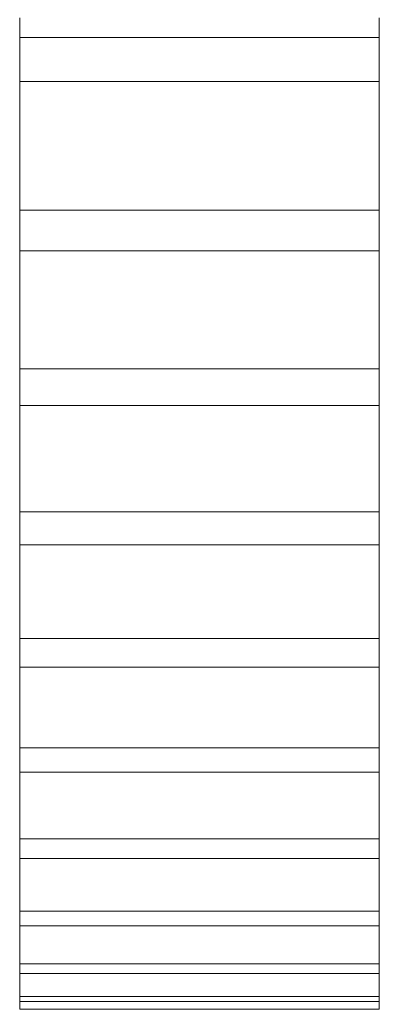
# Model space of a CAD drawing. Header units: millimetres. Extents: x 278858 to 279223, y 218711 to 219074.
# Drawn here: x 279152.13 to 279157.13, y 218832.83 to 218846.6 of the extents above; entities that cross this region are included whole.
import ezdxf

# ---------------------------------------------------------------- set-up
doc = ezdxf.new("R2010")
doc.units = ezdxf.units.MM
doc.header["$LTSCALE"] = 2
doc.layers.add('AM_9', color=251, linetype='Continuous', lineweight=15)

msp = doc.modelspace()

# ---------------------------------------------------------------- linework, layer by layer
at = {"layer": 'AM_9'}
for p, q in [((279152.1308064405, 218846.5728183661), (279152.1308064405, 218846.6266336784)), ((279152.1308064405, 218846.518343268), (279152.1308064405, 218846.5728183661)), ((279157.1308064405, 218846.6266336784), (279157.1308064405, 218846.5728183661)), ((279157.1308064405, 218846.5728183661), (279157.1308064405, 218846.518343268)), ((279152.1308064405, 218846.463206973), (279152.1308064405, 218846.518343268)), ((279152.1308064405, 218846.4074081009), (279152.1308064405, 218846.463206973)), ((279157.1308064405, 218846.518343268), (279157.1308064405, 218846.463206973)), ((279157.1308064405, 218846.463206973), (279157.1308064405, 218846.4074081009)), ((279152.1308064405, 218846.3509453036), (279152.1308064405, 218846.4074081009)), ((279152.1308064405, 218846.3509453036), (279152.1308064405, 218845.7423503792)), ((279152.1308064405, 218846.3509453036), (279157.1308064405, 218846.3509453036)), ((279157.1308064405, 218846.4074081009), (279157.1308064405, 218846.3509453036)), ((279157.1308064405, 218845.7423503792), (279157.1308064405, 218846.3509453036)), ((279152.1308064405, 218845.7225527246), (279152.1308064405, 218845.7423503792)), ((279152.1308064405, 218845.7423503792), (279157.1308064405, 218845.7423503792)), ((279152.1308064405, 218845.6875641403), (279152.1308064405, 218845.7225527246)), ((279157.1308064405, 218845.7423503792), (279157.1308064405, 218845.7225527246)), ((279157.1308064405, 218845.7225527246), (279157.1308064405, 218845.6875641403)), ((279152.1308064405, 218845.6519630481), (279152.1308064405, 218845.6875641403)), ((279152.1308064405, 218845.6157474588), (279152.1308064405, 218845.6519630481)), ((279152.1308064405, 218845.5789154133), (279152.1308064405, 218845.6157474588)), ((279157.1308064405, 218845.6875641403), (279157.1308064405, 218845.6519630481)), ((279157.1308064405, 218845.6519630481), (279157.1308064405, 218845.6157474588)), ((279157.1308064405, 218845.6157474588), (279157.1308064405, 218845.5789154133)), ((279152.1308064405, 218845.5414649825), (279152.1308064405, 218845.5789154133)), ((279152.1308064405, 218845.5033942672), (279152.1308064405, 218845.5414649825)), ((279152.1308064405, 218845.4647013987), (279152.1308064405, 218845.5033942672)), ((279152.1308064405, 218845.4253845385), (279152.1308064405, 218845.4647013987)), ((279157.1308064405, 218845.5789154133), (279157.1308064405, 218845.5414649825)), ((279157.1308064405, 218845.5414649825), (279157.1308064405, 218845.5033942672)), ((279157.1308064405, 218845.5033942672), (279157.1308064405, 218845.4647013987)), ((279157.1308064405, 218845.4647013987), (279157.1308064405, 218845.4253845385)), ((279152.1308064405, 218845.3854418783), (279152.1308064405, 218845.4253845385)), ((279152.1308064405, 218845.3448716405), (279152.1308064405, 218845.3854418783)), ((279152.1308064405, 218845.3036720778), (279152.1308064405, 218845.3448716405)), ((279157.1308064405, 218845.4253845385), (279157.1308064405, 218845.3854418783)), ((279157.1308064405, 218845.3854418783), (279157.1308064405, 218845.3448716405)), ((279157.1308064405, 218845.3448716405), (279157.1308064405, 218845.3036720778)), ((279152.1308064405, 218845.2618414735), (279152.1308064405, 218845.3036720778)), ((279152.1308064405, 218845.2193781418), (279152.1308064405, 218845.2618414735)), ((279152.1308064405, 218845.1762804274), (279152.1308064405, 218845.2193781418)), ((279152.1308064405, 218845.1325467059), (279152.1308064405, 218845.1762804274)), ((279157.1308064405, 218845.3036720778), (279157.1308064405, 218845.2618414735)), ((279157.1308064405, 218845.2618414735), (279157.1308064405, 218845.2193781418)), ((279157.1308064405, 218845.2193781418), (279157.1308064405, 218845.1762804274)), ((279157.1308064405, 218845.1762804274), (279157.1308064405, 218845.1325467059)), ((279152.1308064405, 218845.0881753837), (279152.1308064405, 218845.1325467059)), ((279152.1308064405, 218845.0431648984), (279152.1308064405, 218845.0881753837)), ((279152.1308064405, 218844.9975137182), (279152.1308064405, 218845.0431648984)), ((279157.1308064405, 218845.1325467059), (279157.1308064405, 218845.0881753837)), ((279157.1308064405, 218845.0881753837), (279157.1308064405, 218845.0431648984)), ((279157.1308064405, 218845.0431648984), (279157.1308064405, 218844.9975137182)), ((279152.1308064405, 218844.951220343), (279152.1308064405, 218844.9975137182)), ((279152.1308064405, 218844.9042833033), (279152.1308064405, 218844.951220343)), ((279152.1308064405, 218844.8567011611), (279152.1308064405, 218844.9042833033)), ((279157.1308064405, 218844.9975137182), (279157.1308064405, 218844.951220343)), ((279157.1308064405, 218844.951220343), (279157.1308064405, 218844.9042833033)), ((279157.1308064405, 218844.9042833033), (279157.1308064405, 218844.8567011611)), ((279152.1308064405, 218844.8084725097), (279152.1308064405, 218844.8567011611)), ((279152.1308064405, 218844.7595959738), (279152.1308064405, 218844.8084725097)), ((279152.1308064405, 218844.7100702093), (279152.1308064405, 218844.7595959738)), ((279157.1308064405, 218844.8567011611), (279157.1308064405, 218844.8084725097)), ((279157.1308064405, 218844.8084725097), (279157.1308064405, 218844.7595959738)), ((279157.1308064405, 218844.7595959738), (279157.1308064405, 218844.7100702093)), ((279152.1308064405, 218844.659893904), (279152.1308064405, 218844.7100702093)), ((279152.1308064405, 218844.6090657768), (279152.1308064405, 218844.659893904)), ((279157.1308064405, 218844.7100702093), (279157.1308064405, 218844.659893904)), ((279157.1308064405, 218844.659893904), (279157.1308064405, 218844.6090657768)), ((279152.1308064405, 218844.5575845786), (279152.1308064405, 218844.6090657768)), ((279152.1308064405, 218844.5054490918), (279152.1308064405, 218844.5575845786)), ((279152.1308064405, 218844.4526581306), (279152.1308064405, 218844.5054490918)), ((279157.1308064405, 218844.6090657768), (279157.1308064405, 218844.5575845786)), ((279157.1308064405, 218844.5575845786), (279157.1308064405, 218844.5054490918)), ((279157.1308064405, 218844.5054490918), (279157.1308064405, 218844.4526581306)), ((279152.1308064405, 218844.399210541), (279152.1308064405, 218844.4526581306)), ((279152.1308064405, 218844.3451052008), (279152.1308064405, 218844.399210541)), ((279152.1308064405, 218844.2903410197), (279152.1308064405, 218844.3451052008)), ((279157.1308064405, 218844.4526581306), (279157.1308064405, 218844.399210541)), ((279157.1308064405, 218844.399210541), (279157.1308064405, 218844.3451052008)), ((279157.1308064405, 218844.3451052008), (279157.1308064405, 218844.2903410197)), ((279152.1308064405, 218844.2349169397), (279152.1308064405, 218844.2903410197)), ((279152.1308064405, 218844.1788319344), (279152.1308064405, 218844.2349169397)), ((279157.1308064405, 218844.2903410197), (279157.1308064405, 218844.2349169397)), ((279157.1308064405, 218844.2349169397), (279157.1308064405, 218844.1788319344)), ((279152.1308064405, 218844.1220850097), (279152.1308064405, 218844.1788319344)), ((279152.1308064405, 218844.0646752036), (279152.1308064405, 218844.1220850097)), ((279157.1308064405, 218844.1788319344), (279157.1308064405, 218844.1220850097)), ((279157.1308064405, 218844.1220850097), (279157.1308064405, 218844.0646752036)), ((279152.1308064405, 218844.0066015863), (279152.1308064405, 218844.0646752036)), ((279152.1308064405, 218843.9478632604), (279152.1308064405, 218844.0066015863)), ((279152.1308064405, 218843.9478632604), (279152.1308064405, 218843.3860922014)), ((279152.1308064405, 218843.9478632604), (279157.1308064405, 218843.9478632604)), ((279157.1308064405, 218844.0646752036), (279157.1308064405, 218844.0066015863)), ((279157.1308064405, 218844.0066015863), (279157.1308064405, 218843.9478632604)), ((279157.1308064405, 218843.3860922014), (279157.1308064405, 218843.9478632604)), ((279152.1308064405, 218843.3556647983), (279152.1308064405, 218843.3860922014)), ((279152.1308064405, 218843.3860922014), (279157.1308064405, 218843.3860922014)), ((279157.1308064405, 218843.3860922014), (279157.1308064405, 218843.3556647983)), ((279152.1308064405, 218843.3152206484), (279152.1308064405, 218843.3556647983)), ((279152.1308064405, 218843.2741433651), (279152.1308064405, 218843.3152206484)), ((279152.1308064405, 218843.232431575), (279152.1308064405, 218843.2741433651)), ((279157.1308064405, 218843.3556647983), (279157.1308064405, 218843.3152206484)), ((279157.1308064405, 218843.3152206484), (279157.1308064405, 218843.2741433651)), ((279157.1308064405, 218843.2741433651), (279157.1308064405, 218843.232431575)), ((279152.1308064405, 218843.190083936), (279152.1308064405, 218843.232431575)), ((279152.1308064405, 218843.1470991374), (279152.1308064405, 218843.190083936)), ((279152.1308064405, 218843.1034759004), (279152.1308064405, 218843.1470991374)), ((279157.1308064405, 218843.232431575), (279157.1308064405, 218843.190083936)), ((279157.1308064405, 218843.190083936), (279157.1308064405, 218843.1470991374)), ((279157.1308064405, 218843.1470991374), (279157.1308064405, 218843.1034759004)), ((279152.1308064405, 218843.0592129775), (279152.1308064405, 218843.1034759004)), ((279152.1308064405, 218843.0143091531), (279152.1308064405, 218843.0592129775)), ((279152.1308064405, 218842.9687632433), (279152.1308064405, 218843.0143091531)), ((279152.1308064405, 218842.9225740959), (279152.1308064405, 218842.9687632433)), ((279157.1308064405, 218843.1034759004), (279157.1308064405, 218843.0592129775)), ((279157.1308064405, 218843.0592129775), (279157.1308064405, 218843.0143091531)), ((279157.1308064405, 218843.0143091531), (279157.1308064405, 218842.9687632433)), ((279157.1308064405, 218842.9687632433), (279157.1308064405, 218842.9225740959)), ((279152.1308064405, 218842.8757405907), (279152.1308064405, 218842.9225740959)), ((279152.1308064405, 218842.8282616394), (279152.1308064405, 218842.8757405907)), ((279152.1308064405, 218842.7801361856), (279152.1308064405, 218842.8282616394)), ((279157.1308064405, 218842.9225740959), (279157.1308064405, 218842.8757405907)), ((279157.1308064405, 218842.8757405907), (279157.1308064405, 218842.8282616394)), ((279157.1308064405, 218842.8282616394), (279157.1308064405, 218842.7801361856)), ((279152.1308064405, 218842.731363205), (279152.1308064405, 218842.7801361856)), ((279152.1308064405, 218842.6819417054), (279152.1308064405, 218842.731363205)), ((279157.1308064405, 218842.7801361856), (279157.1308064405, 218842.731363205)), ((279157.1308064405, 218842.731363205), (279157.1308064405, 218842.6819417054)), ((279152.1308064405, 218842.6318707265), (279152.1308064405, 218842.6819417054)), ((279152.1308064405, 218842.5811493405), (279152.1308064405, 218842.6318707265)), ((279152.1308064405, 218842.5297766517), (279152.1308064405, 218842.5811493405)), ((279157.1308064405, 218842.6819417054), (279157.1308064405, 218842.6318707265)), ((279157.1308064405, 218842.6318707265), (279157.1308064405, 218842.5811493405)), ((279157.1308064405, 218842.5811493405), (279157.1308064405, 218842.5297766517)), ((279152.1308064405, 218842.4777517965), (279152.1308064405, 218842.5297766517)), ((279152.1308064405, 218842.425073944), (279152.1308064405, 218842.4777517965)), ((279152.1308064405, 218842.3717422953), (279152.1308064405, 218842.425073944)), ((279157.1308064405, 218842.5297766517), (279157.1308064405, 218842.4777517965)), ((279157.1308064405, 218842.4777517965), (279157.1308064405, 218842.425073944)), ((279157.1308064405, 218842.425073944), (279157.1308064405, 218842.3717422953)), ((279152.1308064405, 218842.3177560841), (279152.1308064405, 218842.3717422953)), ((279152.1308064405, 218842.2631145767), (279152.1308064405, 218842.3177560841)), ((279157.1308064405, 218842.3717422953), (279157.1308064405, 218842.3177560841)), ((279157.1308064405, 218842.3177560841), (279157.1308064405, 218842.2631145767)), ((279152.1308064405, 218842.2078170715), (279152.1308064405, 218842.2631145767)), ((279152.1308064405, 218842.1518628999), (279152.1308064405, 218842.2078170715)), ((279152.1308064405, 218842.0952514256), (279152.1308064405, 218842.1518628999)), ((279157.1308064405, 218842.2631145767), (279157.1308064405, 218842.2078170715)), ((279157.1308064405, 218842.2078170715), (279157.1308064405, 218842.1518628999)), ((279157.1308064405, 218842.1518628999), (279157.1308064405, 218842.0952514256)), ((279152.1308064405, 218842.0379820451), (279152.1308064405, 218842.0952514256)), ((279152.1308064405, 218841.9800541874), (279152.1308064405, 218842.0379820451)), ((279157.1308064405, 218842.0952514256), (279157.1308064405, 218842.0379820451)), ((279157.1308064405, 218842.0379820451), (279157.1308064405, 218841.9800541874)), ((279152.1308064405, 218841.9214673144), (279152.1308064405, 218841.9800541874)), ((279152.1308064405, 218841.8622209207), (279152.1308064405, 218841.9214673144)), ((279157.1308064405, 218841.9800541874), (279157.1308064405, 218841.9214673144)), ((279157.1308064405, 218841.9214673144), (279157.1308064405, 218841.8622209207)), ((279152.1308064405, 218841.8023145335), (279152.1308064405, 218841.8622209207)), ((279152.1308064405, 218841.7417477131), (279152.1308064405, 218841.8023145335)), ((279152.1308064405, 218841.7417477131), (279152.1308064405, 218841.2310759365)), ((279152.1308064405, 218841.7417477131), (279157.1308064405, 218841.7417477131)), ((279157.1308064405, 218841.8622209207), (279157.1308064405, 218841.8023145335)), ((279157.1308064405, 218841.8023145335), (279157.1308064405, 218841.7417477131)), ((279157.1308064405, 218841.2310759365), (279157.1308064405, 218841.7417477131)), ((279152.1308064405, 218841.1935869915), (279152.1308064405, 218841.2310759365)), ((279152.1308064405, 218841.2310759365), (279157.1308064405, 218841.2310759365)), ((279152.1308064405, 218841.1485031208), (279152.1308064405, 218841.1935869915)), ((279157.1308064405, 218841.2310759365), (279157.1308064405, 218841.1935869915)), ((279157.1308064405, 218841.1935869915), (279157.1308064405, 218841.1485031208)), ((279152.1308064405, 218841.1027774743), (279152.1308064405, 218841.1485031208)), ((279152.1308064405, 218841.0564092851), (279152.1308064405, 218841.1027774743)), ((279152.1308064405, 218841.0093978189), (279152.1308064405, 218841.0564092851)), ((279157.1308064405, 218841.1485031208), (279157.1308064405, 218841.1027774743)), ((279157.1308064405, 218841.1027774743), (279157.1308064405, 218841.0564092851)), ((279157.1308064405, 218841.0564092851), (279157.1308064405, 218841.0093978189)), ((279152.1308064405, 218840.9617423736), (279152.1308064405, 218841.0093978189)), ((279152.1308064405, 218840.9134422798), (279152.1308064405, 218840.9617423736)), ((279152.1308064405, 218840.8644969008), (279152.1308064405, 218840.9134422798)), ((279157.1308064405, 218841.0093978189), (279157.1308064405, 218840.9617423736)), ((279157.1308064405, 218840.9617423736), (279157.1308064405, 218840.9134422798)), ((279157.1308064405, 218840.9134422798), (279157.1308064405, 218840.8644969008)), ((279152.1308064405, 218840.8149056323), (279152.1308064405, 218840.8644969008)), ((279152.1308064405, 218840.7646679027), (279152.1308064405, 218840.8149056323)), ((279152.1308064405, 218840.713783173), (279152.1308064405, 218840.7646679027)), ((279157.1308064405, 218840.8644969008), (279157.1308064405, 218840.8149056323)), ((279157.1308064405, 218840.8149056323), (279157.1308064405, 218840.7646679027)), ((279157.1308064405, 218840.7646679027), (279157.1308064405, 218840.713783173)), ((279152.1308064405, 218840.662250937), (279152.1308064405, 218840.713783173)), ((279152.1308064405, 218840.6100707214), (279152.1308064405, 218840.662250937)), ((279157.1308064405, 218840.713783173), (279157.1308064405, 218840.662250937)), ((279157.1308064405, 218840.662250937), (279157.1308064405, 218840.6100707214)), ((279152.1308064405, 218840.5572420853), (279152.1308064405, 218840.6100707214)), ((279152.1308064405, 218840.5037646209), (279152.1308064405, 218840.5572420853)), ((279152.1308064405, 218840.4496379532), (279152.1308064405, 218840.5037646209)), ((279157.1308064405, 218840.6100707214), (279157.1308064405, 218840.5572420853)), ((279157.1308064405, 218840.5572420853), (279157.1308064405, 218840.5037646209)), ((279157.1308064405, 218840.5037646209), (279157.1308064405, 218840.4496379532)), ((279152.1308064405, 218840.3948617401), (279152.1308064405, 218840.4496379532)), ((279152.1308064405, 218840.3394356722), (279152.1308064405, 218840.3948617401)), ((279157.1308064405, 218840.4496379532), (279157.1308064405, 218840.3948617401)), ((279157.1308064405, 218840.3948617401), (279157.1308064405, 218840.3394356722)), ((279152.1308064405, 218840.2833594733), (279152.1308064405, 218840.3394356722)), ((279152.1308064405, 218840.2266329001), (279152.1308064405, 218840.2833594733)), ((279152.1308064405, 218840.1692557421), (279152.1308064405, 218840.2266329001)), ((279157.1308064405, 218840.3394356722), (279157.1308064405, 218840.2833594733)), ((279157.1308064405, 218840.2833594733), (279157.1308064405, 218840.2266329001)), ((279157.1308064405, 218840.2266329001), (279157.1308064405, 218840.1692557421)), ((279152.1308064405, 218840.1112278221), (279152.1308064405, 218840.1692557421)), ((279152.1308064405, 218840.0525489956), (279152.1308064405, 218840.1112278221)), ((279157.1308064405, 218840.1692557421), (279157.1308064405, 218840.1112278221)), ((279157.1308064405, 218840.1112278221), (279157.1308064405, 218840.0525489956)), ((279152.1308064405, 218839.9932191516), (279152.1308064405, 218840.0525489956)), ((279152.1308064405, 218839.9332382118), (279152.1308064405, 218839.9932191516)), ((279157.1308064405, 218840.0525489956), (279157.1308064405, 218839.9932191516)), ((279157.1308064405, 218839.9932191516), (279157.1308064405, 218839.9332382118)), ((279152.1308064405, 218839.8726061312), (279152.1308064405, 218839.9332382118)), ((279152.1308064405, 218839.8113228979), (279152.1308064405, 218839.8726061312)), ((279152.1308064405, 218839.7493885331), (279152.1308064405, 218839.8113228979)), ((279157.1308064405, 218839.9332382118), (279157.1308064405, 218839.8726061312)), ((279157.1308064405, 218839.8726061312), (279157.1308064405, 218839.8113228979)), ((279157.1308064405, 218839.8113228979), (279157.1308064405, 218839.7493885331)), ((279152.1308064405, 218839.7493885331), (279152.1308064405, 218839.2937025595)), ((279152.1308064405, 218839.7493885331), (279157.1308064405, 218839.7493885331)), ((279157.1308064405, 218839.2937025595), (279157.1308064405, 218839.7493885331)), ((279152.1308064405, 218839.2693623866), (279152.1308064405, 218839.2937025595)), ((279152.1308064405, 218839.2937025595), (279157.1308064405, 218839.2937025595)), ((279152.1308064405, 218839.2206033301), (279152.1308064405, 218839.2693623866)), ((279157.1308064405, 218839.2937025595), (279157.1308064405, 218839.2693623866)), ((279157.1308064405, 218839.2693623866), (279157.1308064405, 218839.2206033301)), ((279152.1308064405, 218839.1712042407), (279152.1308064405, 218839.2206033301)), ((279152.1308064405, 218839.1211649379), (279152.1308064405, 218839.1712042407)), ((279152.1308064405, 218839.0704852742), (279152.1308064405, 218839.1211649379)), ((279157.1308064405, 218839.2206033301), (279157.1308064405, 218839.1712042407)), ((279157.1308064405, 218839.1712042407), (279157.1308064405, 218839.1211649379)), ((279157.1308064405, 218839.1211649379), (279157.1308064405, 218839.0704852742)), ((279152.1308064405, 218839.0191651349), (279152.1308064405, 218839.0704852742)), ((279152.1308064405, 218838.9672044387), (279152.1308064405, 218839.0191651349)), ((279157.1308064405, 218839.0704852742), (279157.1308064405, 218839.0191651349)), ((279157.1308064405, 218839.0191651349), (279157.1308064405, 218838.9672044387)), ((279152.1308064405, 218838.9146031371), (279152.1308064405, 218838.9672044387)), ((279152.1308064405, 218838.8613612147), (279152.1308064405, 218838.9146031371)), ((279152.1308064405, 218838.8074786892), (279152.1308064405, 218838.8613612147)), ((279157.1308064405, 218838.9672044387), (279157.1308064405, 218838.9146031371)), ((279157.1308064405, 218838.9146031371), (279157.1308064405, 218838.8613612147)), ((279157.1308064405, 218838.8613612147), (279157.1308064405, 218838.8074786892)), ((279152.1308064405, 218838.7529556114), (279152.1308064405, 218838.8074786892)), ((279152.1308064405, 218838.6977920652), (279152.1308064405, 218838.7529556114)), ((279152.1308064405, 218838.6419881677), (279152.1308064405, 218838.6977920652)), ((279157.1308064405, 218838.8074786892), (279157.1308064405, 218838.7529556114)), ((279157.1308064405, 218838.7529556114), (279157.1308064405, 218838.6977920652)), ((279157.1308064405, 218838.6977920652), (279157.1308064405, 218838.6419881677)), ((279152.1308064405, 218838.585544069), (279152.1308064405, 218838.6419881677)), ((279152.1308064405, 218838.5284599524), (279152.1308064405, 218838.585544069)), ((279157.1308064405, 218838.6419881677), (279157.1308064405, 218838.585544069)), ((279157.1308064405, 218838.585544069), (279157.1308064405, 218838.5284599524)), ((279152.1308064405, 218838.4707360346), (279152.1308064405, 218838.5284599524)), ((279152.1308064405, 218838.412372565), (279152.1308064405, 218838.4707360346)), ((279157.1308064405, 218838.5284599524), (279157.1308064405, 218838.4707360346)), ((279157.1308064405, 218838.4707360346), (279157.1308064405, 218838.412372565)), ((279152.1308064405, 218838.3533698267), (279152.1308064405, 218838.412372565)), ((279152.1308064405, 218838.2937281357), (279152.1308064405, 218838.3533698267)), ((279152.1308064405, 218838.2334478413), (279152.1308064405, 218838.2937281357)), ((279157.1308064405, 218838.412372565), (279157.1308064405, 218838.3533698267)), ((279157.1308064405, 218838.3533698267), (279157.1308064405, 218838.2937281357)), ((279157.1308064405, 218838.2937281357), (279157.1308064405, 218838.2334478413)), ((279152.1308064405, 218838.1725293258), (279152.1308064405, 218838.2334478413)), ((279152.1308064405, 218838.1109730051), (279152.1308064405, 218838.1725293258)), ((279157.1308064405, 218838.2334478413), (279157.1308064405, 218838.1725293258)), ((279157.1308064405, 218838.1725293258), (279157.1308064405, 218838.1109730051)), ((279152.1308064405, 218838.048779328), (279152.1308064405, 218838.1109730051)), ((279152.1308064405, 218837.9859487768), (279152.1308064405, 218838.048779328)), ((279157.1308064405, 218838.1109730051), (279157.1308064405, 218838.048779328)), ((279157.1308064405, 218838.048779328), (279157.1308064405, 218837.9859487768)), ((279152.1308064405, 218837.9859487768), (279152.1308064405, 218837.5887166515)), ((279152.1308064405, 218837.9859487768), (279157.1308064405, 218837.9859487768)), ((279157.1308064405, 218837.5887166515), (279157.1308064405, 218837.9859487768)), ((279152.1308064405, 218837.5601512034), (279152.1308064405, 218837.5887166515)), ((279152.1308064405, 218837.5887166515), (279157.1308064405, 218837.5887166515)), ((279152.1308064405, 218837.5081392318), (279152.1308064405, 218837.5601512034)), ((279152.1308064405, 218837.4554980214), (279152.1308064405, 218837.5081392318)), ((279157.1308064405, 218837.5887166515), (279157.1308064405, 218837.5601512034)), ((279157.1308064405, 218837.5601512034), (279157.1308064405, 218837.5081392318)), ((279157.1308064405, 218837.5081392318), (279157.1308064405, 218837.4554980214)), ((279152.1308064405, 218837.4022279818), (279152.1308064405, 218837.4554980214)), ((279152.1308064405, 218837.3483295559), (279152.1308064405, 218837.4022279818)), ((279152.1308064405, 218837.2938032195), (279152.1308064405, 218837.3483295559)), ((279157.1308064405, 218837.4554980214), (279157.1308064405, 218837.4022279818)), ((279157.1308064405, 218837.4022279818), (279157.1308064405, 218837.3483295559)), ((279157.1308064405, 218837.3483295559), (279157.1308064405, 218837.2938032195)), ((279152.1308064405, 218837.2386494818), (279152.1308064405, 218837.2938032195)), ((279152.1308064405, 218837.182868885), (279152.1308064405, 218837.2386494818)), ((279152.1308064405, 218837.1264620044), (279152.1308064405, 218837.182868885)), ((279157.1308064405, 218837.2938032195), (279157.1308064405, 218837.2386494818)), ((279157.1308064405, 218837.2386494818), (279157.1308064405, 218837.182868885)), ((279157.1308064405, 218837.182868885), (279157.1308064405, 218837.1264620044)), ((279152.1308064405, 218837.0694294485), (279152.1308064405, 218837.1264620044)), ((279152.1308064405, 218837.0117718589), (279152.1308064405, 218837.0694294485)), ((279157.1308064405, 218837.1264620044), (279157.1308064405, 218837.0694294485)), ((279157.1308064405, 218837.0694294485), (279157.1308064405, 218837.0117718589)), ((279152.1308064405, 218836.9534899103), (279152.1308064405, 218837.0117718589)), ((279152.1308064405, 218836.8945843104), (279152.1308064405, 218836.9534899103)), ((279157.1308064405, 218837.0117718589), (279157.1308064405, 218836.9534899103)), ((279157.1308064405, 218836.9534899103), (279157.1308064405, 218836.8945843104)), ((279152.1308064405, 218836.8350558003), (279152.1308064405, 218836.8945843104)), ((279152.1308064405, 218836.774905154), (279152.1308064405, 218836.8350558003)), ((279152.1308064405, 218836.7141331786), (279152.1308064405, 218836.774905154)), ((279157.1308064405, 218836.8945843104), (279157.1308064405, 218836.8350558003)), ((279157.1308064405, 218836.8350558003), (279157.1308064405, 218836.774905154)), ((279157.1308064405, 218836.774905154), (279157.1308064405, 218836.7141331786)), ((279152.1308064405, 218836.6527407142), (279152.1308064405, 218836.7141331786)), ((279152.1308064405, 218836.5907286341), (279152.1308064405, 218836.6527407142)), ((279157.1308064405, 218836.7141331786), (279157.1308064405, 218836.6527407142)), ((279157.1308064405, 218836.6527407142), (279157.1308064405, 218836.5907286341)), ((279152.1308064405, 218836.5280978448), (279152.1308064405, 218836.5907286341)), ((279152.1308064405, 218836.4648492854), (279152.1308064405, 218836.5280978448)), ((279157.1308064405, 218836.5907286341), (279157.1308064405, 218836.5280978448)), ((279157.1308064405, 218836.5280978448), (279157.1308064405, 218836.4648492854)), ((279152.1308064405, 218836.4648492854), (279152.1308064405, 218836.1290941848)), ((279152.1308064405, 218836.4648492854), (279157.1308064405, 218836.4648492854)), ((279157.1308064405, 218836.1290941848), (279157.1308064405, 218836.4648492854)), ((279152.1308064405, 218836.0824908293), (279152.1308064405, 218836.1290941848)), ((279152.1308064405, 218836.1290941848), (279157.1308064405, 218836.1290941848)), ((279152.1308064405, 218836.0277356604), (279152.1308064405, 218836.0824908293)), ((279157.1308064405, 218836.1290941848), (279157.1308064405, 218836.0824908293)), ((279157.1308064405, 218836.0824908293), (279157.1308064405, 218836.0277356604)), ((279152.1308064405, 218835.972371016), (279152.1308064405, 218836.0277356604)), ((279152.1308064405, 218835.9163978927), (279152.1308064405, 218835.972371016)), ((279157.1308064405, 218836.0277356604), (279157.1308064405, 218835.972371016)), ((279157.1308064405, 218835.972371016), (279157.1308064405, 218835.9163978927)), ((279152.1308064405, 218835.8598173195), (279152.1308064405, 218835.9163978927)), ((279152.1308064405, 218835.8026303586), (279152.1308064405, 218835.8598173195)), ((279157.1308064405, 218835.9163978927), (279157.1308064405, 218835.8598173195)), ((279157.1308064405, 218835.8598173195), (279157.1308064405, 218835.8026303586)), ((279152.1308064405, 218835.7448381049), (279152.1308064405, 218835.8026303586)), ((279152.1308064405, 218835.6864416864), (279152.1308064405, 218835.7448381049)), ((279152.1308064405, 218835.6274422634), (279152.1308064405, 218835.6864416864)), ((279157.1308064405, 218835.8026303586), (279157.1308064405, 218835.7448381049)), ((279157.1308064405, 218835.7448381049), (279157.1308064405, 218835.6864416864)), ((279157.1308064405, 218835.6864416864), (279157.1308064405, 218835.6274422634)), ((279152.1308064405, 218835.5678410294), (279152.1308064405, 218835.6274422634)), ((279152.1308064405, 218835.5076392105), (279152.1308064405, 218835.5678410294)), ((279157.1308064405, 218835.6274422634), (279157.1308064405, 218835.5678410294)), ((279157.1308064405, 218835.5678410294), (279157.1308064405, 218835.5076392105)), ((279152.1308064405, 218835.4468380655), (279152.1308064405, 218835.5076392105)), ((279152.1308064405, 218835.3854388859), (279152.1308064405, 218835.4468380655)), ((279157.1308064405, 218835.5076392105), (279157.1308064405, 218835.4468380655)), ((279157.1308064405, 218835.4468380655), (279157.1308064405, 218835.3854388859)), ((279152.1308064405, 218835.3234429959), (279152.1308064405, 218835.3854388859)), ((279152.1308064405, 218835.2608517524), (279152.1308064405, 218835.3234429959)), ((279152.1308064405, 218835.1976665447), (279152.1308064405, 218835.2608517524)), ((279157.1308064405, 218835.3854388859), (279157.1308064405, 218835.3234429959)), ((279157.1308064405, 218835.3234429959), (279157.1308064405, 218835.2608517524)), ((279157.1308064405, 218835.2608517524), (279157.1308064405, 218835.1976665447)), ((279152.1308064405, 218835.1976665447), (279152.1308064405, 218834.9259437679)), ((279152.1308064405, 218835.1976665447), (279157.1308064405, 218835.1976665447)), ((279157.1308064405, 218834.9259437679), (279157.1308064405, 218835.1976665447)), ((279152.1308064405, 218834.9080176972), (279152.1308064405, 218834.9259437679)), ((279152.1308064405, 218834.9259437679), (279157.1308064405, 218834.9259437679)), ((279152.1308064405, 218834.8516940437), (279152.1308064405, 218834.9080176972)), ((279152.1308064405, 218834.7947879051), (279152.1308064405, 218834.8516940437)), ((279157.1308064405, 218834.9259437679), (279157.1308064405, 218834.9080176972)), ((279157.1308064405, 218834.9080176972), (279157.1308064405, 218834.8516940437)), ((279157.1308064405, 218834.8516940437), (279157.1308064405, 218834.7947879051)), ((279152.1308064405, 218834.7373008214), (279152.1308064405, 218834.7947879051)), ((279152.1308064405, 218834.6792343649), (279152.1308064405, 218834.7373008214)), ((279157.1308064405, 218834.7947879051), (279157.1308064405, 218834.7373008214)), ((279157.1308064405, 218834.7373008214), (279157.1308064405, 218834.6792343649)), ((279152.1308064405, 218834.6205901401), (279152.1308064405, 218834.6792343649)), ((279152.1308064405, 218834.5613697836), (279152.1308064405, 218834.6205901401)), ((279157.1308064405, 218834.6792343649), (279157.1308064405, 218834.6205901401)), ((279157.1308064405, 218834.6205901401), (279157.1308064405, 218834.5613697836)), ((279152.1308064405, 218834.5015749643), (279152.1308064405, 218834.5613697836)), ((279152.1308064405, 218834.4412073831), (279152.1308064405, 218834.5015749643)), ((279152.1308064405, 218834.3802687732), (279152.1308064405, 218834.4412073831)), ((279157.1308064405, 218834.5613697836), (279157.1308064405, 218834.5015749643)), ((279157.1308064405, 218834.5015749643), (279157.1308064405, 218834.4412073831)), ((279157.1308064405, 218834.4412073831), (279157.1308064405, 218834.3802687732)), ((279152.1308064405, 218834.3187608994), (279152.1308064405, 218834.3802687732)), ((279152.1308064405, 218834.2566855588), (279152.1308064405, 218834.3187608994)), ((279157.1308064405, 218834.3802687732), (279157.1308064405, 218834.3187608994)), ((279157.1308064405, 218834.3187608994), (279157.1308064405, 218834.2566855588)), ((279152.1308064405, 218834.1940445804), (279152.1308064405, 218834.2566855588)), ((279152.1308064405, 218834.1940445804), (279152.1308064405, 218833.9884221017)), ((279152.1308064405, 218834.1940445804), (279157.1308064405, 218834.1940445804)), ((279157.1308064405, 218834.2566855588), (279157.1308064405, 218834.1940445804)), ((279157.1308064405, 218833.9884221017), (279157.1308064405, 218834.1940445804)), ((279152.1308064405, 218833.9395334018), (279152.1308064405, 218833.9884221017)), ((279152.1308064405, 218833.9884221017), (279157.1308064405, 218833.9884221017)), ((279152.1308064405, 218833.881690693), (279152.1308064405, 218833.9395334018)), ((279152.1308064405, 218833.8233019167), (279152.1308064405, 218833.881690693)), ((279157.1308064405, 218833.9884221017), (279157.1308064405, 218833.9395334018)), ((279157.1308064405, 218833.9395334018), (279157.1308064405, 218833.881690693)), ((279157.1308064405, 218833.881690693), (279157.1308064405, 218833.8233019167)), ((279152.1308064405, 218833.7643691717), (279152.1308064405, 218833.8233019167)), ((279152.1308064405, 218833.7048945882), (279152.1308064405, 218833.7643691717)), ((279157.1308064405, 218833.8233019167), (279157.1308064405, 218833.7643691717)), ((279157.1308064405, 218833.7643691717), (279157.1308064405, 218833.7048945882)), ((279152.1308064405, 218833.6448803274), (279152.1308064405, 218833.7048945882)), ((279152.1308064405, 218833.5843285819), (279152.1308064405, 218833.6448803274)), ((279157.1308064405, 218833.7048945882), (279157.1308064405, 218833.6448803274)), ((279157.1308064405, 218833.6448803274), (279157.1308064405, 218833.5843285819)), ((279152.1308064405, 218833.5232415751), (279152.1308064405, 218833.5843285819)), ((279152.1308064405, 218833.4616215616), (279152.1308064405, 218833.5232415751)), ((279157.1308064405, 218833.5843285819), (279157.1308064405, 218833.5232415751)), ((279157.1308064405, 218833.5232415751), (279157.1308064405, 218833.4616215616)), ((279152.1308064405, 218833.4616215616), (279152.1308064405, 218833.3236642923)), ((279152.1308064405, 218833.4616215616), (279157.1308064405, 218833.4616215616)), ((279157.1308064405, 218833.3236642923), (279157.1308064405, 218833.4616215616)), ((279152.1308064405, 218833.301632414), (279152.1308064405, 218833.3236642923)), ((279152.1308064405, 218833.3236642923), (279157.1308064405, 218833.3236642923)), ((279152.1308064405, 218833.2435034656), (279152.1308064405, 218833.301632414)), ((279152.1308064405, 218833.1848702988), (279152.1308064405, 218833.2435034656)), ((279157.1308064405, 218833.3236642923), (279157.1308064405, 218833.301632414)), ((279157.1308064405, 218833.301632414), (279157.1308064405, 218833.2435034656)), ((279157.1308064405, 218833.2435034656), (279157.1308064405, 218833.1848702988)), ((279152.1308064405, 218833.1257355168), (279152.1308064405, 218833.1848702988)), ((279152.1308064405, 218833.0661017529), (279152.1308064405, 218833.1257355168)), ((279152.1308064405, 218833.0059716699), (279152.1308064405, 218833.0661017529)), ((279157.1308064405, 218833.1848702988), (279157.1308064405, 218833.1257355168)), ((279157.1308064405, 218833.1257355168), (279157.1308064405, 218833.0661017529)), ((279157.1308064405, 218833.0661017529), (279157.1308064405, 218833.0059716699)), ((279152.1308064405, 218833.0059716699), (279152.1308064405, 218832.936729548)), ((279152.1308064405, 218833.0059716699), (279157.1308064405, 218833.0059716699)), ((279152.1308064405, 218832.8887452022), (279152.1308064405, 218832.936729548)), ((279152.1308064405, 218832.936729548), (279157.1308064405, 218832.936729548)), ((279157.1308064405, 218832.936729548), (279157.1308064405, 218833.0059716699)), ((279157.1308064405, 218832.936729548), (279157.1308064405, 218832.8887452022)), ((279152.1308064405, 218832.8305626759), (279152.1308064405, 218832.8887452022)), ((279152.1308064405, 218832.8305626759), (279152.1308064405, 218832.8284302698)), ((279152.1308064405, 218832.8305626759), (279157.1308064405, 218832.8305626759)), ((279152.1308064405, 218832.8284302698), (279157.1308064405, 218832.8284302698)), ((279157.1308064405, 218832.8887452022), (279157.1308064405, 218832.8305626759)), ((279157.1308064405, 218832.8284302698), (279157.1308064405, 218832.8305626759))]:
    msp.add_line(p, q, dxfattribs=at)

doc.saveas('drawing.dxf')
